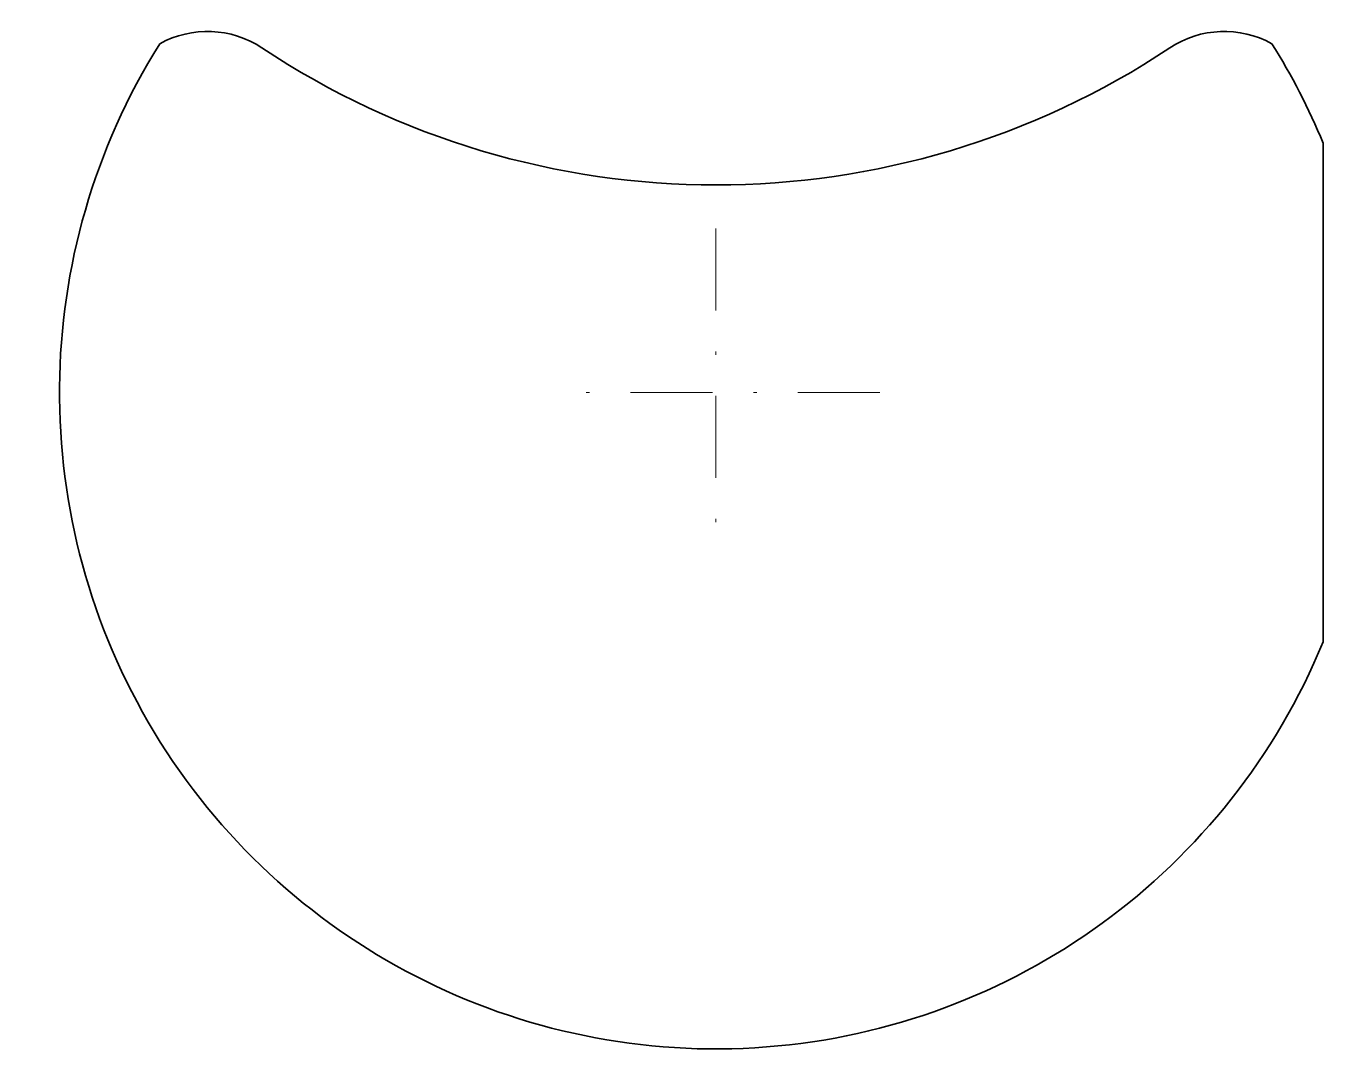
# Model space of a CAD drawing. Header units: millimetres. Extents: x -21 to 18.5, y -20.5 to 11.2.
import ezdxf

# ---------------------------------------------------------------- set-up
doc = ezdxf.new("R2010")
doc.units = ezdxf.units.MM
doc.header["$LTSCALE"] = 5
doc.linetypes.add('AUSGEZOGEN', pattern=[0])
doc.linetypes.add('DASHDOT', pattern=[1, 0.5, -0.25, 0, -0.25])
doc.layers.add('2', color=7, linetype='Continuous')

# ---------------------------------------------------------------- blocks, each defined once
blk = doc.blocks.new('Biegewange-Konkav#1_35_nNn01')
at = {"layer": '2', "color": 7, "linetype": 'AUSGEZOGEN', "lineweight": 35}
blk.add_line((18.5, -7.599342), (18.5, 7.599342), dxfattribs=at)
for centre, radius, start, end in [((-15.493037, 8), 3, 56.404734, 118.918184), ((15.493036, 8), 3, 61.081816, 123.595266), ((0, 0), 20, 147.906893, 337.668355), ((0, 31.323075), 25, 236.404734, 303.595266), ((0, 0), 20, 22.331645, 32.093107)]:
    blk.add_arc(centre, radius, start, end, dxfattribs=at)
blk = doc.blocks.new('BlockOfCenters_3_nNn02')
at = {"layer": '2', "color": 7, "linetype": 'DASHDOT', "lineweight": 18}
for points in [[(0, 5), (0, -5)], [(5, 0), (-5, 0)]]:
    blk.add_lwpolyline(points, dxfattribs=at)
blk = doc.blocks.new('BlockOfViews_19_nNn00')
for name in ['Biegewange-Konkav#1_35_nNn01', 'BlockOfCenters_3_nNn02']:
    blk.add_blockref(name, (0, 0))

msp = doc.modelspace()

# ---------------------------------------------------------------- block references
msp.add_blockref('BlockOfViews_19_nNn00', (0, 0))

doc.saveas('drawing.dxf')
